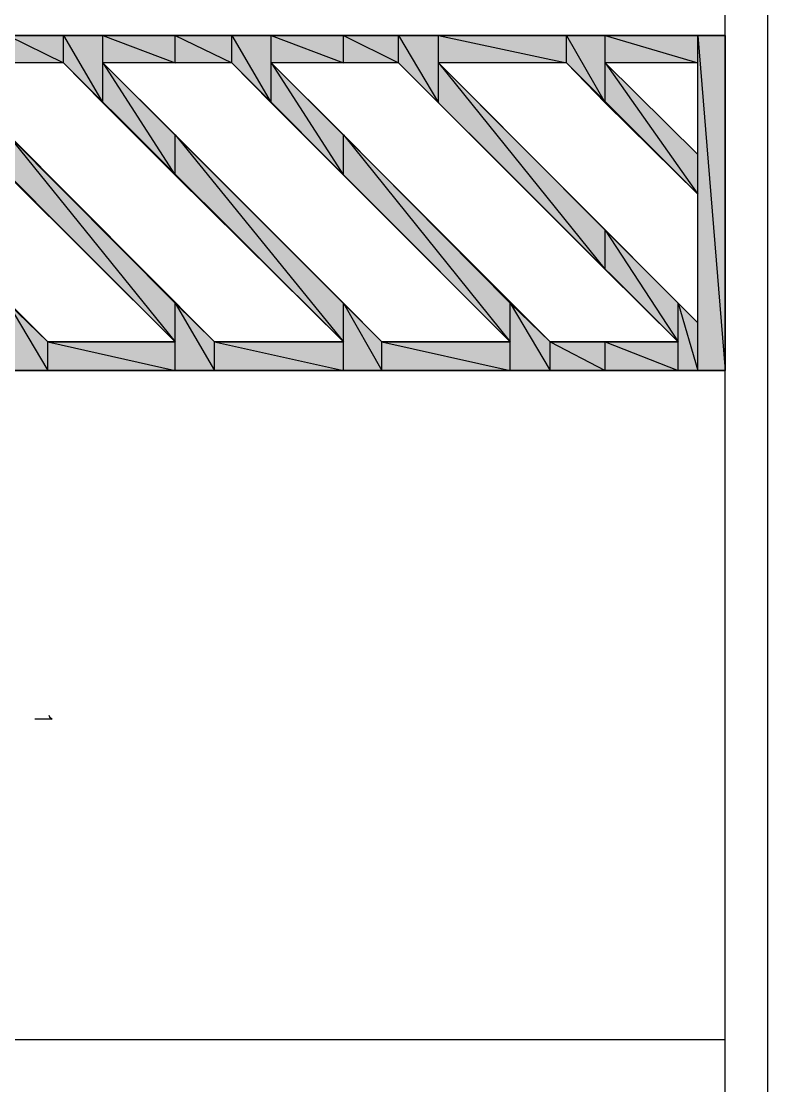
# Model space of a CAD drawing. Header units: millimetres. Extents: x 2273 to 2522, y 1034 to 1187.
# Drawn here: x 2485.859 to 2488.534, y 1039.093 to 1042.909 of the extents above; entities that cross this region are included whole.
import ezdxf

# ---------------------------------------------------------------- set-up
doc = ezdxf.new("R2010")
doc.units = ezdxf.units.MM
doc.layers.add('LAYER8', color=8, linetype='Continuous')

msp = doc.modelspace()

# ---------------------------------------------------------------- hatches: boundary and pattern name
at = {"layer": 'LAYER8', "linetype": 'Continuous'}
for points in [[(2485.8105, 1042.8572), (2486.0105, 1042.7602), (2485.8105, 1042.7602), (2485.8105, 1042.8572), (2486.0105, 1042.7602), (2486.0105, 1042.8572)], [(2486.0105, 1042.8572), (2486.1516, 1042.6161), (2486.0105, 1042.7602), (2486.0105, 1042.8572), (2486.1516, 1042.6161), (2486.1516, 1042.8572)], [(2486.1516, 1042.8572), (2486.4105, 1042.7602), (2486.1516, 1042.7602), (2486.1516, 1042.8572), (2486.4105, 1042.7602), (2486.4105, 1042.8572)], [(2486.4105, 1042.8572), (2486.6134, 1042.7602), (2486.4105, 1042.7602), (2486.4105, 1042.8572), (2486.6134, 1042.7602), (2486.6134, 1042.8572)], [(2486.6134, 1042.8572), (2486.7546, 1042.6161), (2486.6134, 1042.7602), (2486.6134, 1042.8572), (2486.7546, 1042.6161), (2486.7546, 1042.8572)], [(2486.7546, 1042.8572), (2487.0134, 1042.7602), (2486.7546, 1042.7602), (2486.7546, 1042.8572), (2487.0134, 1042.7602), (2487.0134, 1042.8572)], [(2487.0134, 1042.8572), (2487.2105, 1042.7602), (2487.0134, 1042.7602), (2487.0134, 1042.8572), (2487.2105, 1042.7602), (2487.2105, 1042.8572)], [(2487.2105, 1042.8572), (2487.3546, 1042.6161), (2487.2105, 1042.7602), (2487.2105, 1042.8572), (2487.3546, 1042.6161), (2487.3546, 1042.8572)], [(2487.3546, 1042.8572), (2487.8134, 1042.7602), (2487.3546, 1042.7602), (2487.3546, 1042.8572), (2487.8134, 1042.7602), (2487.8134, 1042.8572)], [(2487.8134, 1042.8572), (2487.9516, 1042.6161), (2487.8134, 1042.7602), (2487.8134, 1042.8572), (2487.9516, 1042.6161), (2487.9516, 1042.8572)], [(2487.9516, 1042.8572), (2488.284, 1042.7602), (2487.9516, 1042.7602), (2487.9516, 1042.8572), (2488.284, 1042.7602), (2488.284, 1042.8572)], [(2488.284, 1042.8572), (2488.381, 1041.6572), (2488.284, 1041.6572), (2488.284, 1042.8572), (2488.381, 1041.6572), (2488.381, 1042.8572)], [(2486.1516, 1042.7602), (2486.4105, 1042.3572), (2486.1516, 1042.6161), (2486.1516, 1042.7602), (2486.4105, 1042.3572), (2486.4105, 1042.5014)], [(2486.7546, 1042.7602), (2487.0134, 1042.3572), (2486.7546, 1042.6161), (2486.7546, 1042.7602), (2487.0134, 1042.3572), (2487.0134, 1042.5014)], [(2487.3546, 1042.7602), (2487.9516, 1042.019), (2487.3546, 1042.6161), (2487.3546, 1042.7602), (2487.9516, 1042.019), (2487.9516, 1042.1602)], [(2487.9516, 1042.7602), (2488.284, 1042.2896), (2487.9516, 1042.6161), (2487.9516, 1042.7602), (2488.284, 1042.2896), (2488.284, 1042.4308)], [(2485.8105, 1042.5014), (2486.4105, 1041.7602), (2485.8105, 1042.3572), (2485.8105, 1042.5014), (2486.4105, 1041.7602), (2486.4105, 1041.8984)], [(2486.4105, 1042.5014), (2487.0134, 1041.7602), (2486.4105, 1042.3572), (2486.4105, 1042.5014), (2487.0134, 1041.7602), (2487.0134, 1041.8984)], [(2487.0134, 1042.5014), (2487.6105, 1041.7602), (2487.0134, 1042.3572), (2487.0134, 1042.5014), (2487.6105, 1041.7602), (2487.6105, 1041.8984)], [(2487.9516, 1042.1602), (2488.2134, 1041.7602), (2487.9516, 1042.019), (2487.9516, 1042.1602), (2488.2134, 1041.7602), (2488.2134, 1041.8984)], [(2485.8105, 1041.8984), (2485.9546, 1041.6572), (2485.8105, 1041.6572), (2485.8105, 1041.8984), (2485.9546, 1041.6572), (2485.9546, 1041.7602)], [(2486.4105, 1041.8984), (2486.5516, 1041.6572), (2486.4105, 1041.6572), (2486.4105, 1041.8984), (2486.5516, 1041.6572), (2486.5516, 1041.7602)], [(2487.0134, 1041.8984), (2487.1516, 1041.6572), (2487.0134, 1041.6572), (2487.0134, 1041.8984), (2487.1516, 1041.6572), (2487.1516, 1041.7602)], [(2487.6105, 1041.8984), (2487.7546, 1041.6572), (2487.6105, 1041.6572), (2487.6105, 1041.8984), (2487.7546, 1041.6572), (2487.7546, 1041.7602)], [(2488.2134, 1041.8984), (2488.284, 1041.6572), (2488.2134, 1041.6572), (2488.2134, 1041.8984), (2488.284, 1041.6572), (2488.284, 1041.8278)], [(2485.9546, 1041.7602), (2486.4105, 1041.6572), (2485.9546, 1041.6572), (2485.9546, 1041.7602), (2486.4105, 1041.6572), (2486.4105, 1041.7602)], [(2486.5516, 1041.7602), (2487.0134, 1041.6572), (2486.5516, 1041.6572), (2486.5516, 1041.7602), (2487.0134, 1041.6572), (2487.0134, 1041.7602)], [(2487.1516, 1041.7602), (2487.6105, 1041.6572), (2487.1516, 1041.6572), (2487.1516, 1041.7602), (2487.6105, 1041.6572), (2487.6105, 1041.7602)], [(2487.7546, 1041.7602), (2487.9516, 1041.6572), (2487.7546, 1041.6572), (2487.7546, 1041.7602), (2487.9516, 1041.6572), (2487.9516, 1041.7602)], [(2487.9516, 1041.7602), (2488.2134, 1041.6572), (2487.9516, 1041.6572), (2487.9516, 1041.7602), (2488.2134, 1041.6572), (2488.2134, 1041.7602)]]:
    msp.add_hatch(color=2, dxfattribs=at).paths.add_polyline_path(points)

# ---------------------------------------------------------------- linework, layer by layer
for points in [[(2488.534, 1034.3043), (2488.534, 1064.222)], [(2488.381, 1034.4543), (2488.381, 1064.072)]]:
    msp.add_lwpolyline(points, dxfattribs=at)
at = {"layer": 'LAYER8', "color": 0, "linetype": 'Continuous'}
for points in [[(2488.381, 1042.8572), (2488.381, 1041.6572), (2483.381, 1041.6572), (2483.381, 1042.8572), (2488.381, 1042.8572)], [(2485.4105, 1042.7602), (2484.9516, 1042.7602), (2485.9546, 1041.7602), (2486.4105, 1041.7602), (2485.4105, 1042.7602)], [(2486.0105, 1042.7602), (2485.5546, 1042.7602), (2486.5516, 1041.7602), (2487.0134, 1041.7602), (2486.0105, 1042.7602)], [(2486.6134, 1042.7602), (2486.1516, 1042.7602), (2487.1516, 1041.7602), (2487.6105, 1041.7602), (2486.6134, 1042.7602)], [(2487.2105, 1042.7602), (2486.7546, 1042.7602), (2487.7546, 1041.7602), (2488.2134, 1041.7602), (2487.2105, 1042.7602)], [(2487.3546, 1042.7602), (2488.284, 1041.8278), (2488.284, 1042.2896), (2487.8134, 1042.7602), (2487.3546, 1042.7602)], [(2487.9516, 1042.7602), (2488.284, 1042.4308), (2488.284, 1042.7602), (2487.9516, 1042.7602)], [(2483.381, 1041.6572), (2488.381, 1041.6572)], [(2485.9575, 1040.422), (2485.9605, 1040.4161), (2485.9693, 1040.4072), (2485.9075, 1040.4072)], [(2488.381, 1039.2572), (2483.381, 1039.2572)]]:
    msp.add_lwpolyline(points, dxfattribs=at)
at = {"layer": 'LAYER8', "color": 2, "linetype": 'Continuous'}
for points in [[(2485.8105, 1042.7602), (2485.8105, 1042.8572), (2486.0105, 1042.7602), (2485.8105, 1042.7602)], [(2485.8105, 1042.8572), (2486.0105, 1042.7602), (2486.0105, 1042.8572), (2485.8105, 1042.8572)], [(2486.0105, 1042.7602), (2486.0105, 1042.8572), (2486.1516, 1042.6161), (2486.0105, 1042.7602)], [(2486.0105, 1042.8572), (2486.1516, 1042.6161), (2486.1516, 1042.8572), (2486.0105, 1042.8572)], [(2486.1516, 1042.7602), (2486.1516, 1042.8572), (2486.4105, 1042.7602), (2486.1516, 1042.7602)], [(2486.1516, 1042.8572), (2486.4105, 1042.7602), (2486.4105, 1042.8572), (2486.1516, 1042.8572)], [(2486.4105, 1042.7602), (2486.4105, 1042.8572), (2486.6134, 1042.7602), (2486.4105, 1042.7602)], [(2486.4105, 1042.8572), (2486.6134, 1042.7602), (2486.6134, 1042.8572), (2486.4105, 1042.8572)], [(2486.6134, 1042.7602), (2486.6134, 1042.8572), (2486.7546, 1042.6161), (2486.6134, 1042.7602)], [(2486.6134, 1042.8572), (2486.7546, 1042.6161), (2486.7546, 1042.8572), (2486.6134, 1042.8572)], [(2486.7546, 1042.7602), (2486.7546, 1042.8572), (2487.0134, 1042.7602), (2486.7546, 1042.7602)], [(2486.7546, 1042.8572), (2487.0134, 1042.7602), (2487.0134, 1042.8572), (2486.7546, 1042.8572)], [(2487.0134, 1042.7602), (2487.0134, 1042.8572), (2487.2105, 1042.7602), (2487.0134, 1042.7602)], [(2487.0134, 1042.8572), (2487.2105, 1042.7602), (2487.2105, 1042.8572), (2487.0134, 1042.8572)], [(2487.2105, 1042.7602), (2487.2105, 1042.8572), (2487.3546, 1042.6161), (2487.2105, 1042.7602)], [(2487.2105, 1042.8572), (2487.3546, 1042.6161), (2487.3546, 1042.8572), (2487.2105, 1042.8572)], [(2487.3546, 1042.7602), (2487.3546, 1042.8572), (2487.8134, 1042.7602), (2487.3546, 1042.7602)], [(2487.3546, 1042.8572), (2487.8134, 1042.7602), (2487.8134, 1042.8572), (2487.3546, 1042.8572)], [(2487.8134, 1042.7602), (2487.8134, 1042.8572), (2487.9516, 1042.6161), (2487.8134, 1042.7602)], [(2487.8134, 1042.8572), (2487.9516, 1042.6161), (2487.9516, 1042.8572), (2487.8134, 1042.8572)], [(2487.9516, 1042.7602), (2487.9516, 1042.8572), (2488.284, 1042.7602), (2487.9516, 1042.7602)], [(2487.9516, 1042.8572), (2488.284, 1042.7602), (2488.284, 1042.8572), (2487.9516, 1042.8572)], [(2488.284, 1041.6572), (2488.284, 1042.8572), (2488.381, 1041.6572), (2488.284, 1041.6572)], [(2488.284, 1042.8572), (2488.381, 1041.6572), (2488.381, 1042.8572), (2488.284, 1042.8572)], [(2486.1516, 1042.6161), (2486.1516, 1042.7602), (2486.4105, 1042.3572), (2486.1516, 1042.6161)], [(2486.1516, 1042.7602), (2486.4105, 1042.3572), (2486.4105, 1042.5014), (2486.1516, 1042.7602)], [(2486.7546, 1042.6161), (2486.7546, 1042.7602), (2487.0134, 1042.3572), (2486.7546, 1042.6161)], [(2486.7546, 1042.7602), (2487.0134, 1042.3572), (2487.0134, 1042.5014), (2486.7546, 1042.7602)], [(2487.3546, 1042.6161), (2487.3546, 1042.7602), (2487.9516, 1042.019), (2487.3546, 1042.6161)], [(2487.3546, 1042.7602), (2487.9516, 1042.019), (2487.9516, 1042.1602), (2487.3546, 1042.7602)], [(2487.9516, 1042.6161), (2487.9516, 1042.7602), (2488.284, 1042.2896), (2487.9516, 1042.6161)], [(2487.9516, 1042.7602), (2488.284, 1042.2896), (2488.284, 1042.4308), (2487.9516, 1042.7602)], [(2485.8105, 1042.3572), (2485.8105, 1042.5014), (2486.4105, 1041.7602), (2485.8105, 1042.3572)], [(2485.8105, 1042.5014), (2486.4105, 1041.7602), (2486.4105, 1041.8984), (2485.8105, 1042.5014)], [(2486.4105, 1042.3572), (2486.4105, 1042.5014), (2487.0134, 1041.7602), (2486.4105, 1042.3572)], [(2486.4105, 1042.5014), (2487.0134, 1041.7602), (2487.0134, 1041.8984), (2486.4105, 1042.5014)], [(2487.0134, 1042.3572), (2487.0134, 1042.5014), (2487.6105, 1041.7602), (2487.0134, 1042.3572)], [(2487.0134, 1042.5014), (2487.6105, 1041.7602), (2487.6105, 1041.8984), (2487.0134, 1042.5014)], [(2487.9516, 1042.019), (2487.9516, 1042.1602), (2488.2134, 1041.7602), (2487.9516, 1042.019)], [(2487.9516, 1042.1602), (2488.2134, 1041.7602), (2488.2134, 1041.8984), (2487.9516, 1042.1602)], [(2485.8105, 1041.6572), (2485.8105, 1041.8984), (2485.9546, 1041.6572), (2485.8105, 1041.6572)], [(2485.8105, 1041.8984), (2485.9546, 1041.6572), (2485.9546, 1041.7602), (2485.8105, 1041.8984)], [(2486.4105, 1041.6572), (2486.4105, 1041.8984), (2486.5516, 1041.6572), (2486.4105, 1041.6572)], [(2486.4105, 1041.8984), (2486.5516, 1041.6572), (2486.5516, 1041.7602), (2486.4105, 1041.8984)], [(2487.0134, 1041.6572), (2487.0134, 1041.8984), (2487.1516, 1041.6572), (2487.0134, 1041.6572)], [(2487.0134, 1041.8984), (2487.1516, 1041.6572), (2487.1516, 1041.7602), (2487.0134, 1041.8984)], [(2487.6105, 1041.6572), (2487.6105, 1041.8984), (2487.7546, 1041.6572), (2487.6105, 1041.6572)], [(2487.6105, 1041.8984), (2487.7546, 1041.6572), (2487.7546, 1041.7602), (2487.6105, 1041.8984)], [(2488.2134, 1041.6572), (2488.2134, 1041.8984), (2488.284, 1041.6572), (2488.2134, 1041.6572)], [(2488.2134, 1041.8984), (2488.284, 1041.6572), (2488.284, 1041.8278), (2488.2134, 1041.8984)], [(2485.9546, 1041.6572), (2485.9546, 1041.7602), (2486.4105, 1041.6572), (2485.9546, 1041.6572)], [(2485.9546, 1041.7602), (2486.4105, 1041.6572), (2486.4105, 1041.7602), (2485.9546, 1041.7602)], [(2486.5516, 1041.6572), (2486.5516, 1041.7602), (2487.0134, 1041.6572), (2486.5516, 1041.6572)], [(2486.5516, 1041.7602), (2487.0134, 1041.6572), (2487.0134, 1041.7602), (2486.5516, 1041.7602)], [(2487.1516, 1041.6572), (2487.1516, 1041.7602), (2487.6105, 1041.6572), (2487.1516, 1041.6572)], [(2487.1516, 1041.7602), (2487.6105, 1041.6572), (2487.6105, 1041.7602), (2487.1516, 1041.7602)], [(2487.7546, 1041.6572), (2487.7546, 1041.7602), (2487.9516, 1041.6572), (2487.7546, 1041.6572)], [(2487.7546, 1041.7602), (2487.9516, 1041.6572), (2487.9516, 1041.7602), (2487.7546, 1041.7602)], [(2487.9516, 1041.6572), (2487.9516, 1041.7602), (2488.2134, 1041.6572), (2487.9516, 1041.6572)], [(2487.9516, 1041.7602), (2488.2134, 1041.6572), (2488.2134, 1041.7602), (2487.9516, 1041.7602)]]:
    msp.add_lwpolyline(points, dxfattribs=at)

doc.saveas('drawing.dxf')
